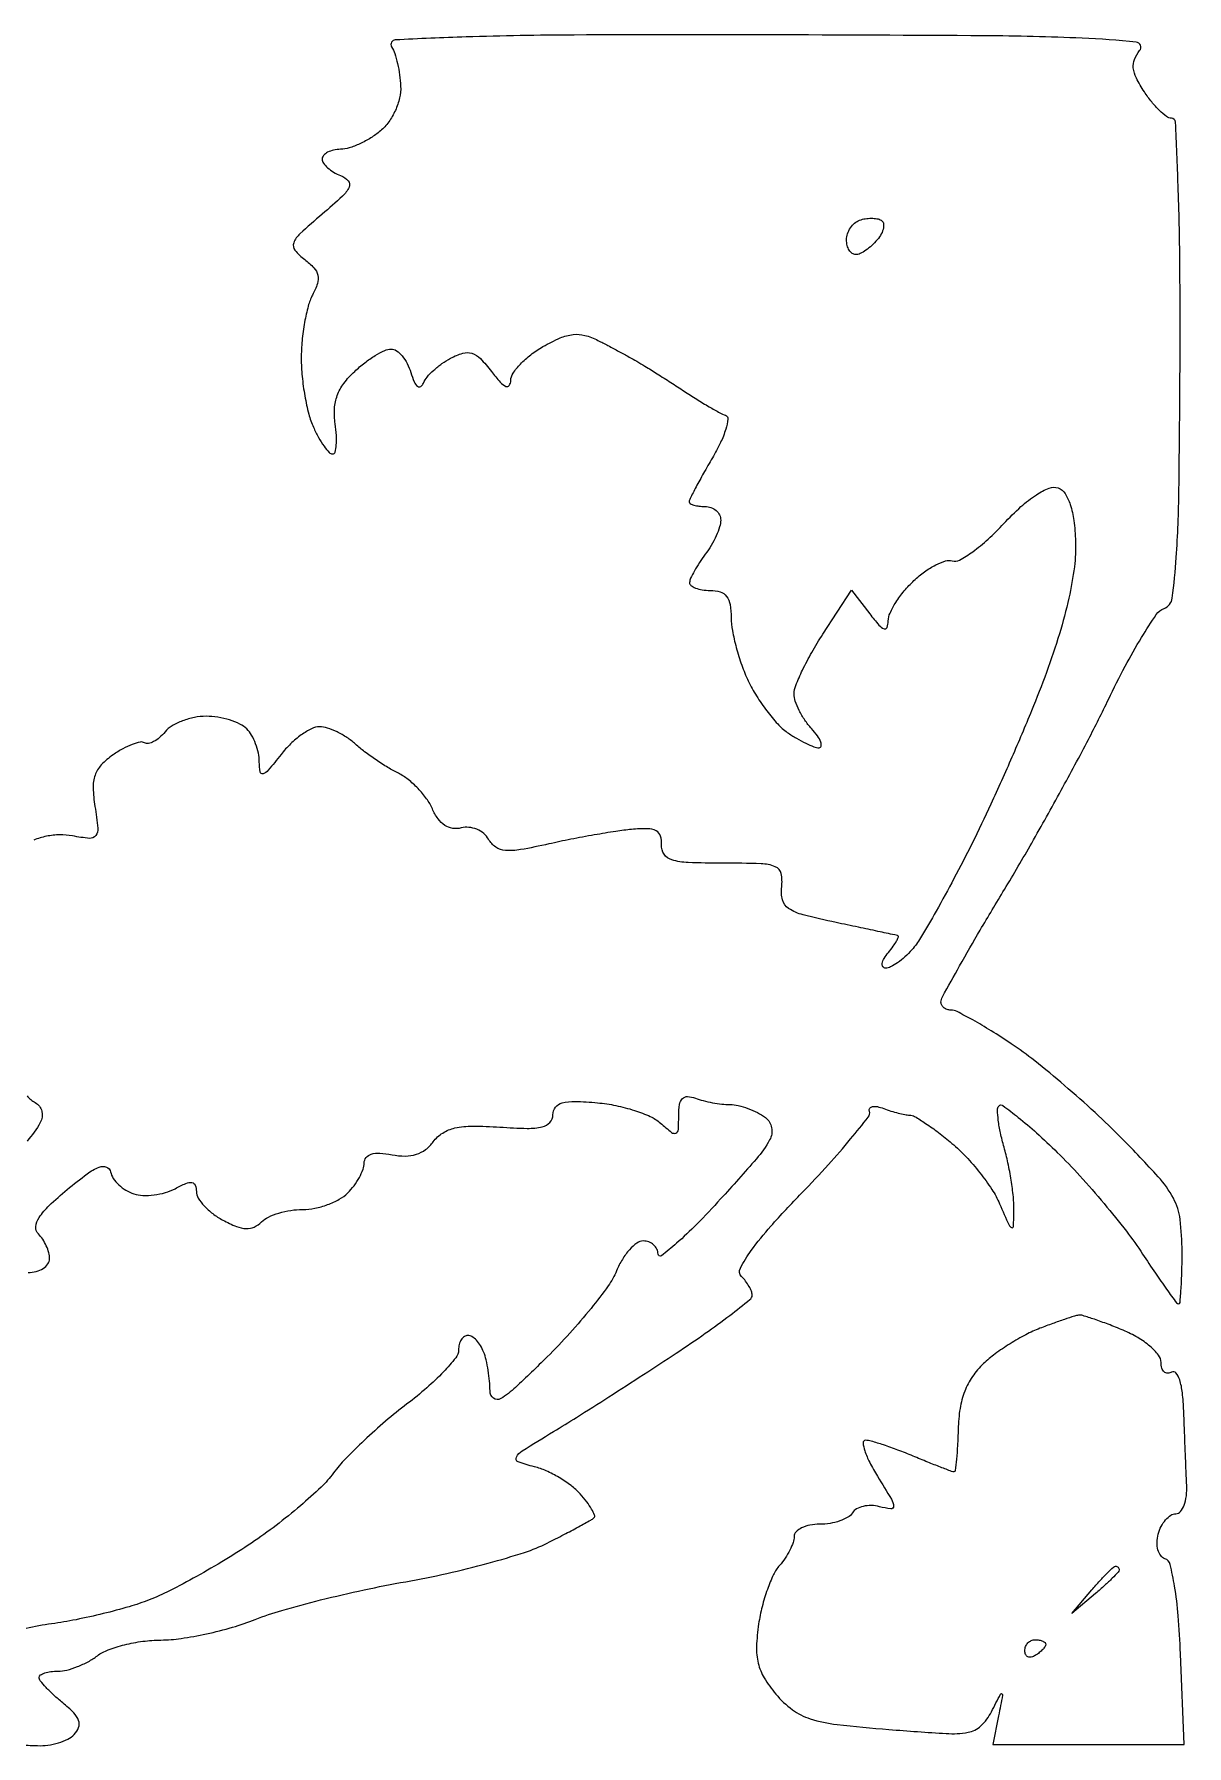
# Model space of a CAD drawing. Extents: x 0 to 102, y 0 to 135.
# Drawn here: x 25.26 to 34.55, y 121.56 to 135.36 of the extents above; entities that cross this region are included whole.
import ezdxf

# ---------------------------------------------------------------- set-up
doc = ezdxf.new("R2010")
doc.units = 0
doc.header["$MEASUREMENT"] = 0

msp = doc.modelspace()

# ---------------------------------------------------------------- linework, layer by layer
for points in [[(25.161543, 121.565356, -0.008475), (25.28275, 121.562091, 0.045789), (25.36602, 121.56606, 0.039231), (25.451754, 121.585013, 0.041067), (25.527319, 121.615026, 0.083765), (25.57885, 121.652385, 0.107985), (25.61398, 121.708267, 0.175935), (25.613857, 121.763655, 0.106832), (25.574457, 121.82603, 0.02732), (25.48575, 121.907016, -0.014595), (25.412842, 121.970254, -0.019992), (25.351315, 122.031567, -0.017164), (25.305097, 122.085032, -0.171273), (25.2954, 122.112511, -0.258323), (25.306018, 122.131691, -0.061193), (25.340353, 122.147745, -0.047916), (25.389805, 122.158772, -0.030916), (25.44843, 122.1624, 0.062488), (25.518835, 122.171233, 0.030896), (25.604748, 122.198887, 0.030083), (25.691579, 122.239059, 0.038541), (25.76568, 122.286609, -0.072614), (25.852915, 122.334559, -0.028728), (25.983964, 122.375123, -0.027693), (26.132783, 122.403337, -0.031076), (26.278168, 122.413509, 0.03473), (26.441071, 122.426103, 0.01712), (26.64549, 122.463476, 0.016899), (26.855942, 122.516957, 0.02362), (27.039568, 122.579829, -0.024542), (27.252441, 122.652278, -0.008457), (27.566577, 122.736536, -0.00838), (27.916612, 122.817896, -0.009618), (28.253499, 122.88352, 0.012018), (28.58512, 122.949772, 0.011378), (28.919321, 123.032966, 0.011408), (29.211584, 123.120037, 0.038635), (29.395599, 123.19559, 0.003011), (29.528877, 123.263768, 0.004238), (29.646845, 123.326289, 0.002519), (29.745398, 123.380238, 0.057285), (29.771631, 123.39898, 0.315047), (29.776599, 123.420625, 0.034968), (29.753065, 123.468764, 0.032579), (29.713377, 123.52807, 0.020171), (29.659655, 123.592473, 0.047077), (29.58736, 123.658637, 0.0284), (29.490777, 123.723344, 0.028283), (29.386551, 123.777201, 0.04365), (29.290767, 123.810347, -0.027235), (29.160082, 123.850824, -0.456931), (29.146011, 123.888347, -0.12896), (29.193912, 123.939258, -0.003848), (29.445043, 124.093801, 0.004513), (29.631628, 124.208965, 0.001694), (29.891087, 124.373591, 0.001678), (30.172435, 124.554779, 0.002037), (30.43485, 124.726544, 0.006747), (30.66993, 124.886387, 0.010451), (30.868028, 125.03129, 0.005063), (31.030195, 125.157816, 0.228378), (31.0482, 125.195179, 0.095604), (31.042351, 125.225489, 0.03468), (31.023192, 125.265091, 0.03286), (30.995646, 125.306624, 0.033534), (30.963068, 125.343892, -0.327679), (30.95271, 125.411471, -0.035644), (31.040467, 125.553816, -0.027081), (31.198615, 125.750234, -0.009376), (31.447021, 126.016462, 0.007688), (31.663537, 126.246949, 0.011924), (31.842442, 126.453027, 0.006258), (31.984877, 126.62968, 0.243939), (31.993994, 126.677729, -0.229272), (31.997731, 126.700926, -0.197166), (32.018702, 126.714396, -0.097095), (32.057984, 126.713926, -0.040238), (32.10916, 126.698879, 0.015315), (32.16694, 126.678714, 0.014411), (32.227025, 126.661674, 0.014544), (32.281123, 126.649666, 0.047371), (32.317628, 126.6462, -0.134625), (32.359067, 126.634837, -0.013177), (32.44766, 126.579091, -0.015923), (32.551142, 126.505241, -0.011958), (32.660322, 126.417744, -0.029545), (32.772509, 126.311419, -0.021268), (32.885083, 126.180611, -0.021586), (32.981807, 126.046526, -0.042767), (33.044202, 125.931294, 0.002457), (33.12047, 125.75852, 0.195484), (33.141474, 125.738393, 0.517376), (33.156137, 125.747936, 0.005838), (33.159889, 125.885359, 0.030027), (33.155368, 125.987061, 0.013318), (33.137801, 126.120294, 0.013127), (33.11165, 126.260827, 0.017269), (33.080047, 126.387355, -0.016371), (33.051309, 126.501538, -0.02329), (33.033893, 126.604698, -0.02065), (33.02724, 126.688327, -0.20883), (33.039696, 126.720096, -0.37107), (33.071712, 126.722494, -0.009502), (33.195323, 126.627568, -0.015714), (33.342633, 126.502146, -0.009505), (33.509385, 126.345, -0.01433), (33.691989, 126.155692, -0.009924), (33.887898, 125.931815, -0.010016), (34.067676, 125.70904, -0.020208), (34.198483, 125.52525, 0.00458), (34.301022, 125.371209, 0.007272), (34.391911, 125.241443, 0.002501), (34.471849, 125.131934, 0.238167), (34.488748, 125.1234, 0.389923), (34.50004, 125.133785, 0.00427), (34.50856, 125.247023, 0.010391), (34.514783, 125.382878, 0.006249), (34.5168, 125.544245, 0.031158), (34.500549, 125.804782, 0.091433), (34.446443, 125.975477, 0.063), (34.323872, 126.148943, 0.009517), (34.03035, 126.457759, 0.011994), (33.814405, 126.666219, 0.009027), (33.567505, 126.885279, 0.009139), (33.327737, 127.082923, 0.020713), (33.137809, 127.221314, 0.008468), (32.976403, 127.325074, 0.011576), (32.827402, 127.412627, 0.008496), (32.701072, 127.480189, 0.119086), (32.651359, 127.4922, -0.077546), (32.620699, 127.496984, -0.090738), (32.594759, 127.510838, -0.101698), (32.577515, 127.531454, -0.126185), (32.571521, 127.55565, -0.125116), (32.583268, 127.60032, -0.001705), (32.722194, 127.848974, -0.0047), (32.887573, 128.136271, -0.003059), (33.083716, 128.4651, 0.006284), (33.303563, 128.839128, 0.004447), (33.541317, 129.264251, 0.004489), (33.761247, 129.674548, 0.009462), (33.922985, 129.997616, -0.010848), (34.057248, 130.263958, -0.015058), (34.189745, 130.49605, -0.011497), (34.308626, 130.680771, -0.15358), (34.37108, 130.730372, 0.274291), (34.437625, 130.814543, 0.017247), (34.470177, 131.142048, 0.012889), (34.491217, 131.683984, 0.00213), (34.500387, 132.729906, 0.003326), (34.498694, 133.519756, 0.006762), (34.484839, 134.140458, 0.002061), (34.464442, 134.650577, 0.401359), (34.430347, 134.6832, -0.162806), (34.391216, 134.696289, -0.031606), (34.333872, 134.745453, -0.030598), (34.271587, 134.813986, -0.024119), (34.212643, 134.895124, -0.027108), (34.147774, 135.006901, -0.089229), (34.123189, 135.088205, -0.123937), (34.132314, 135.157487, -0.078951), (34.173994, 135.227791, 0.600467), (34.145568, 135.29718, 0.014541), (33.709955, 135.328331, 0.009004), (32.921605, 135.347493, 0.001073), (31.175419, 135.354735, 0.001385), (29.612711, 135.353532, 0.006997), (28.740345, 135.338234, 0.005123), (28.168639, 135.314336, 0.570025), (28.139642, 135.25899, -0.060416), (28.164556, 135.205077, -0.021858), (28.186972, 135.123608, -0.021304), (28.203966, 135.03136, -0.023738), (28.212288, 134.941272, -0.067969), (28.203608, 134.846238, -0.049638), (28.169616, 134.745691, -0.049184), (28.115967, 134.652745, -0.062824), (28.048814, 134.580265, -0.03599), (27.971659, 134.524469, -0.030561), (27.883062, 134.476865, -0.0317), (27.796681, 134.443504, -0.071667), (27.72765, 134.432215, 0.048969), (27.670995, 134.425563, 0.068127), (27.62309, 134.408034, 0.087345), (27.590798, 134.382918, 0.185972), (27.5796, 134.353851, 0.154204), (27.590066, 134.320721, 0.055947), (27.62309, 134.283355, 0.048847), (27.671, 134.24786, 0.04117), (27.72765, 134.219953, -0.114195), (27.789335, 134.177495, -0.305536), (27.796799, 134.127264, -0.095827), (27.742707, 134.054099, -0.00967), (27.5796, 133.909954, 0.008937), (27.399792, 133.751517, 0.116204), (27.349848, 133.678397, 0.270542), (27.359628, 133.618008, 0.060621), (27.438237, 133.543186, -0.045409), (27.512215, 133.476931, -0.133565), (27.543744, 133.416971, -0.133221), (27.540602, 133.349203, -0.045076), (27.501687, 133.257495, 0.057418), (27.466547, 133.168661, 0.021265), (27.437216, 133.03716, 0.020744), (27.417108, 132.889619, 0.023496), (27.4104, 132.746942, 0.024603), (27.417586, 132.600988, 0.019141), (27.43924, 132.443533, 0.019512), (27.470855, 132.298041, 0.043663), (27.50858, 132.191481, 0.020227), (27.550295, 132.108945, 0.02845), (27.594477, 132.039297, 0.02791), (27.63559, 131.988248, 0.212356), (27.663127, 131.976, 0.340767), (27.682742, 131.991124, 0.043058), (27.69246, 132.04739, 0.036241), (27.693442, 132.125857, 0.021451), (27.683826, 132.219031, -0.051224), (27.678502, 132.341729, -0.074501), (27.700805, 132.447554, -0.07193), (27.753956, 132.544832, -0.044304), (27.841331, 132.642031, -0.02378), (27.922706, 132.710917, -0.026509), (28.007452, 132.769134, -0.02719), (28.084151, 132.810494, -0.110491), (28.135585, 132.822, -0.156343), (28.17851, 132.808242, -0.063768), (28.22397, 132.766085, -0.054645), (28.264912, 132.704477, -0.045597), (28.294527, 132.63165, 0.026796), (28.321353, 132.557854, 0.120836), (28.348644, 132.521411, 0.333795), (28.373952, 132.520317, 0.14571), (28.396367, 132.548019, -0.078887), (28.425393, 132.595539, -0.031002), (28.478844, 132.650907, -0.029738), (28.545153, 132.704701, -0.032692), (28.615382, 132.748415, -0.052259), (28.713667, 132.788468, -0.150135), (28.786521, 132.787339, -0.121878), (28.855502, 132.744467, -0.029151), (28.944528, 132.641696, 0.016864), (29.015718, 132.555315, 0.102555), (29.061813, 132.520752, 0.371971), (29.088603, 132.52826, 0.142527), (29.101054, 132.5682, -0.14288), (29.119426, 132.626993, -0.043281), (29.178297, 132.700811, -0.039426), (29.262027, 132.776084, -0.034027), (29.360616, 132.841443, -0.026251), (29.49949, 132.911097, -0.075017), (29.60356, 132.939079, -0.092414), (29.698298, 132.932303, -0.055035), (29.804231, 132.891744, -0.002605), (29.884908, 132.849658, -0.00196), (29.973202, 132.802567, -0.001981), (30.055882, 132.75763, -0.004567), (30.1176, 132.723031, -0.008275), (30.183153, 132.684037, -0.002476), (30.281777, 132.622462, -0.002482), (30.391824, 132.552229, -0.002686), (30.4983, 132.482716, 0.006522), (30.601399, 132.416531, 0.007555), (30.701299, 132.356301, 0.006832), (30.787209, 132.30782, 0.043685), (30.832961, 132.287782, -0.354003), (30.852384, 132.257133, -0.045772), (30.835252, 132.175601, -0.037132), (30.792951, 132.067447, -0.021501), (30.727211, 131.944211, 0.004828), (30.655708, 131.820303, 0.007077), (30.595417, 131.709831, 0.003746), (30.546639, 131.615664, 0.118156), (30.5406, 131.590464, 0.272994), (30.549117, 131.576027, 0.054485), (30.577877, 131.564005, 0.043862), (30.618877, 131.555719, 0.027942), (30.6675, 131.553, -0.08597), (30.715958, 131.544606, -0.09388), (30.757123, 131.520473, -0.100309), (30.784656, 131.484509, -0.113848), (30.7944, 131.44227, -0.078188), (30.785932, 131.388449, -0.028056), (30.757913, 131.315827, -0.02702), (30.717729, 131.238326, -0.028807), (30.670191, 131.16732, 0.016032), (30.622441, 131.099794, 0.018737), (30.581677, 131.032701, 0.017988), (30.551681, 130.974018, 0.098864), (30.543291, 130.93965, 0.243125), (30.554574, 130.915344, 0.073912), (30.591093, 130.894838, 0.055348), (30.645187, 130.880825, 0.035742), (30.7098, 130.8762, -0.076735), (30.789709, 130.863864, -0.153323), (30.841574, 130.827567, -0.123233), (30.870266, 130.761673, -0.041385), (30.879, 130.656336, 0.045833), (30.888624, 130.551561, 0.020169), (30.919517, 130.415674, 0.019761), (30.964117, 130.273204, 0.025046), (31.016929, 130.145808, 0.028567), (31.082718, 130.025435, 0.02307), (31.166333, 129.90411, 0.023646), (31.254205, 129.799115, 0.053965), (31.331853, 129.731172, 0.019008), (31.405403, 129.683717, 0.020961), (31.480029, 129.643617, 0.020904), (31.546146, 129.61493, 0.092149), (31.587736, 129.6072, 0.352963), (31.604899, 129.62104, 0.14853), (31.602322, 129.652646, 0.063336), (31.574938, 129.702446, 0.026581), (31.526612, 129.761911, -0.035476), (31.47303, 129.830294, -0.032222), (31.427729, 129.907735, -0.033734), (31.39636, 129.982462, -0.082686), (31.3866, 130.041077, -0.096075), (31.399999, 130.110164, -0.01624), (31.454537, 130.233747, -0.01723), (31.52933, 130.376526, -0.014567), (31.617873, 130.522208), (31.849147, 130.878885), (31.996692, 130.687192, 0.013616), (32.070698, 130.596276, 0.122567), (32.112272, 130.56682, 0.418574), (32.136499, 130.577648, 0.086096), (32.146119, 130.628803, -0.104714), (32.160701, 130.693175, -0.033658), (32.207799, 130.779646, -0.03189), (32.274687, 130.871426, -0.030775), (32.353453, 130.955119, -0.031539), (32.439696, 131.026463, -0.038453), (32.528917, 131.081313, -0.042249), (32.608737, 131.114113, -0.158096), (32.662271, 131.113676, 0.212265), (32.720301, 131.119298, 0.027795), (32.827187, 131.187879, 0.02837), (32.951151, 131.288693, 0.020169), (33.078537, 131.414667, -0.020914), (33.216944, 131.551132, -0.039191), (33.341224, 131.647223, -0.049823), (33.445177, 131.701377, -0.188981), (33.517098, 131.701891, -0.159114), (33.5723, 131.657069, -0.064659), (33.614395, 131.568594, -0.046893), (33.643243, 131.440331, -0.02243), (33.657201, 131.27185, -0.042203), (33.647642, 131.066637, -0.021848), (33.603015, 130.813638, -0.019381), (33.527505, 130.526367, -0.014364), (33.422805, 130.215144, -0.009315), (33.302165, 129.905829, -0.00509), (33.14334, 129.530889, -0.005071), (32.974178, 129.153109, -0.008043), (32.820868, 128.833479, -0.005873), (32.676098, 128.552016, -0.007051), (32.533101, 128.290827, -0.00613), (32.40707, 128.074375, -0.045956), (32.337073, 127.97865, -0.028368), (32.281024, 127.921986, -0.03144), (32.220726, 127.87409, -0.033119), (32.164719, 127.84035, -0.119562), (32.124529, 127.8306, -0.24823), (32.103121, 127.841926, -0.197623), (32.097662, 127.867877, -0.090963), (32.113243, 127.908735, -0.036762), (32.148, 127.9575, 0.016858), (32.18616, 128.00677, 0.031297), (32.213125, 128.049519, 0.03858), (32.22758, 128.081627, 0.441594), (32.221809, 128.092558, 0.010733), (32.198146, 128.098145, 0.00017), (32.062874, 128.126987, 0.000449), (31.905597, 128.160317, 0.000297), (31.725, 128.198308, -0.01082), (31.4594, 128.260044, -0.082856), (31.342628, 128.311542, -0.184014), (31.292732, 128.380531, -0.100424), (31.286168, 128.48625, 0.089585), (31.281837, 128.59305, 0.247876), (31.234582, 128.648566, 0.088136), (31.12004, 128.672243, 0.007006), (30.809118, 128.6766, -0.008966), (30.531311, 128.681582, -0.064228), (30.399135, 128.703475, -0.17352), (30.337068, 128.749307, -0.16917), (30.31735, 128.82465, 0.096983), (30.309251, 128.895285, 0.200024), (30.273965, 128.936978, 0.117413), (30.20299, 128.954335, 0.025097), (30.0753, 128.948701, 0.014378), (29.949485, 128.933142, 0.005436), (29.774627, 128.904446, 0.005379), (29.584993, 128.869098, 0.006535), (29.408132, 128.831749, -0.011088), (29.180051, 128.78575, -0.063424), (29.056967, 128.779571, -0.129739), (28.979441, 128.806521, -0.117536), (28.921881, 128.869031, 0.092229), (28.882877, 128.915892, 0.075021), (28.82686, 128.949696, 0.07439), (28.762877, 128.965672, 0.087806), (28.700749, 128.960754, -0.10241), (28.631904, 128.957307, -0.108295), (28.568864, 128.981745, -0.090755), (28.513673, 129.034898, -0.052533), (28.4679, 129.115171, 0.053449), (28.421677, 129.19589, 0.034226), (28.352407, 129.278923, 0.03421), (28.272386, 129.351799, 0.053058), (28.193533, 129.401709, -0.021559), (28.1096, 129.447713, -0.012927), (28.013892, 129.509106, -0.012934), (27.921654, 129.575244, -0.02191), (27.848471, 129.635861, 0.038139), (27.779072, 129.689647, 0.033149), (27.699066, 129.735117, 0.034579), (27.620805, 129.766502, 0.078227), (27.557929, 129.7764, 0.117175), (27.493904, 129.761187, 0.039003), (27.410904, 129.71092, 0.036323), (27.324417, 129.638792, 0.03415), (27.24734, 129.553491, -0.007211), (27.144035, 129.425987, -0.138302), (27.102307, 129.397404, -0.46519), (27.07839, 129.411908, -0.038733), (27.072, 129.494271, 0.053006), (27.064546, 129.564388, 0.038458), (27.042179, 129.639698, 0.039102), (27.009378, 129.708699, 0.065967), (26.97048, 129.75948, 0.084423), (26.915522, 129.798463, 0.037112), (26.832241, 129.831178, 0.035367), (26.736613, 129.853511, 0.0397), (26.642439, 129.861, 0.049178), (26.54804, 129.851693, 0.041781), (26.451748, 129.823997, 0.043725), (26.367764, 129.783327, 0.085131), (26.311373, 129.735031, -0.041286), (26.266853, 129.689599, -0.056158), (26.219553, 129.657182, -0.069567), (26.17664, 129.641531, -0.193455), (26.145601, 129.646903, 0.193981), (26.109791, 129.653064, 0.038018), (26.045893, 129.634077, 0.035269), (25.970234, 129.598889, 0.026298), (25.892147, 129.550103, 0.049594), (25.797185, 129.46846, 0.106153), (25.746899, 129.386453, 0.093012), (25.731071, 129.283844, 0.03212), (25.745608, 129.133916, -0.013705), (25.769094, 128.958993, -0.191803), (25.7523, 128.898999, -0.2585), (25.70182, 128.876883, -0.024946), (25.564498, 128.896638, 0.053576), (25.462367, 128.905414, 0.044847), (25.354208, 128.893362, 0.045753), (25.252459, 128.862772, 0.06361)], [(25.205875, 125.3772, 0.061286), (25.272459, 125.385392, 0.079795), (25.328851, 125.409507, 0.097577), (25.366601, 125.445234, 0.155838), (25.38, 125.48718, 0.067058), (25.373438, 125.535885, 0.039069), (25.353416, 125.591437, 0.038331), (25.324144, 125.644936, 0.052077), (25.289501, 125.687659, -0.227798), (25.269212, 125.745485, -0.11709), (25.295674, 125.819438, -0.058967), (25.376129, 125.916023, -0.016918), (25.522151, 126.045294, -0.012274), (25.682725, 126.17153, -0.064154), (25.780481, 126.226669, -0.19281), (25.838297, 126.226929, -0.25139), (25.871888, 126.18719, 0.096486), (25.893835, 126.135504, 0.055455), (25.937832, 126.083769, 0.052511), (25.995654, 126.039781, 0.059591), (26.059042, 126.010988, 0.067966), (26.133076, 125.998157, 0.039845), (26.223084, 126.002099, 0.039086), (26.314212, 126.020718, 0.05298), (26.392004, 126.05229, -0.021174), (26.480076, 126.094731, -0.13612), (26.528587, 126.101376, -0.276036), (26.555096, 126.080239, -0.090002), (26.5644, 126.028972, 0.139094), (26.579257, 125.9766, 0.048885), (26.62703, 125.913825, 0.043934), (26.696026, 125.851483, 0.038911), (26.777609, 125.799285, 0.026803), (26.887614, 125.747792, 0.084846), (26.96679, 125.730508, 0.120884), (27.030835, 125.743155, 0.087682), (27.090629, 125.784989, -0.086586), (27.145175, 125.823328, -0.036704), (27.228929, 125.855481, -0.034908), (27.325578, 125.877436, -0.038417), (27.421277, 125.8848, 0.049702), (27.519412, 125.894579, 0.03795), (27.623358, 125.923852, 0.038926), (27.717425, 125.966786, 0.069965), (27.785057, 126.017743, 0.036614), (27.835931, 126.076668, 0.034209), (27.878948, 126.143689, 0.036047), (27.908732, 126.208605, 0.089765), (27.918, 126.259811, -0.172745), (27.933633, 126.303709, -0.151193), (27.974379, 126.330782, -0.087671), (28.043692, 126.338539, -0.03137), (28.142725, 126.325978, 0.047195), (28.249232, 126.315876, 0.076523), (28.338937, 126.329663, 0.085119), (28.413617, 126.368077, 0.073762), (28.475547, 126.430851, -0.095319), (28.551196, 126.501235, -0.08587), (28.650329, 126.54175, -0.055145), (28.792885, 126.556987, -0.016367), (29.012275, 126.548991, 0.011795), (29.23388, 126.538886, 0.062576), (29.354412, 126.551346, 0.14878), (29.416736, 126.587311, 0.190355), (29.440853, 126.648436, -0.16853), (29.461651, 126.708466, -0.161607), (29.515512, 126.743979, -0.073203), (29.618169, 126.755975, -0.015117), (29.80035, 126.745022, -0.028702), (29.948863, 126.72293, -0.026599), (30.097772, 126.683597, -0.027584), (30.226408, 126.634209, -0.075659), (30.30795, 126.581624, 0.013572), (30.398567, 126.505815, 0.270722), (30.432949, 126.500944, 0.288378), (30.452602, 126.528401, 0.014933), (30.456, 126.642139, -0.037842), (30.462714, 126.73072, -0.154075), (30.486265, 126.77861, -0.216307), (30.52742, 126.795142, -0.080754), (30.589819, 126.782151, 0.029047), (30.651639, 126.762462, 0.017209), (30.727249, 126.745884, 0.01719), (30.804088, 126.734503, 0.028176), (30.86975, 126.7308, -0.057297), (30.935818, 126.723204, -0.03135), (31.013999, 126.699736, -0.03081), (31.091419, 126.665543, -0.042576), (31.155634, 126.62505, -0.189566), (31.205423, 126.543552, -0.171273), (31.189079, 126.445718, -0.053154), (31.08207, 126.292936, -0.005683), (30.793365, 125.9694, -0.009214), (30.600485, 125.765798, -0.017989), (30.438133, 125.612097, -0.018597), (30.315895, 125.512259, -0.612108), (30.289061, 125.52525, 0.10878), (30.279269, 125.565599, 0.097573), (30.253202, 125.599936, 0.093173), (30.214869, 125.622973, 0.089064), (30.170164, 125.631, 0.157842), (30.118401, 125.614242, 0.052982), (30.058581, 125.560485, 0.046464), (30.000749, 125.482811, 0.038631), (29.954094, 125.390948, -0.057245), (29.886536, 125.269333, -0.014229), (29.74853, 125.087752, -0.01436), (29.577602, 124.887702, -0.013968), (29.393931, 124.695887, -0.005769), (29.139793, 124.450633, -0.054756), (29.019327, 124.359686, -0.307614), (28.961884, 124.363113, -0.232655), (28.9332, 124.421421, 0.023689), (28.92946, 124.500325, 0.016798), (28.918116, 124.588237, 0.017006), (28.901563, 124.671636, 0.03413), (28.881849, 124.735781, 0.045844), (28.85661, 124.786976, 0.052351), (28.823389, 124.830291, 0.059761), (28.787609, 124.859975, 0.144282), (28.754949, 124.8696, 0.153656), (28.726136, 124.860531, 0.097984), (28.701592, 124.834996, 0.080545), (28.685032, 124.796843, 0.062273), (28.6794, 124.7518, -0.172057), (28.657026, 124.688706, -0.020369), (28.557203, 124.575415, -0.022442), (28.422729, 124.446859, -0.016627), (28.263409, 124.316761, 0.013733), (28.091193, 124.177785, 0.011801), (27.917735, 124.022539, 0.011958), (27.766938, 123.874086, 0.033181), (27.670803, 123.760638, -0.043096), (27.570437, 123.646843, -0.013888), (27.403293, 123.496023, -0.013736), (27.207178, 123.3378, -0.014979), (27.008144, 123.195276, -0.011619), (26.797261, 123.060628, -0.009454), (26.56547, 122.92603, -0.009579), (26.347175, 122.810144, -0.024472), (26.1837, 122.737152, -0.02191), (26.022098, 122.682305, -0.010861), (25.81291, 122.626284, -0.010758), (25.593123, 122.577498, -0.015495), (25.396637, 122.544593, 0.024459), (25.190546, 122.506272, 0.035846)], [(25.198166, 126.801276, 0.090809), (25.264385, 126.746475, -0.209914), (25.317433, 126.676225, -0.188699), (25.304632, 126.585428, -0.052988), (25.198787, 126.436836, -0.005512)]]:
    msp.add_lwpolyline(points, format="xyb")
for points in [[(32.088658, 133.860552, -0.208543), (32.106615, 133.836563, -0.107532), (32.10727, 133.798357, -0.076199), (32.09013, 133.751287, -0.04789), (32.057149, 133.702768, -0.033484), (32.013762, 133.657089, -0.035275), (31.965375, 133.618464, -0.037707), (31.919169, 133.59153, -0.113581), (31.883841, 133.5834, -0.158644), (31.855525, 133.592616, -0.097019), (31.831408, 133.618606, -0.078833), (31.815125, 133.657417, -0.060051), (31.8096, 133.70325, -0.080815), (31.817515, 133.751901, -0.067076), (31.840664, 133.799037, -0.068301), (31.874927, 133.837566, -0.091036), (31.91535, 133.861034, -0.04651), (31.960804, 133.872711, -0.040343), (32.009881, 133.87654, -0.042356), (32.055173, 133.872569, -0.086447)], [(33.681618, 125.032364, 0.047244), (33.648425, 125.025115, 0.004314), (33.568022, 124.998645, 0.005552), (33.472567, 124.965118, 0.004319), (33.369498, 124.926614, 0.029893), (33.256078, 124.875156, 0.018424), (33.129042, 124.801991, 0.018455), (33.008363, 124.720086, 0.031251), (32.914631, 124.641828, 0.053024), (32.825299, 124.537198, 0.05784), (32.762987, 124.419012, 0.052532), (32.725337, 124.280098, 0.033385), (32.709766, 124.113078, -0.006905), (32.704495, 123.981457, -0.01144), (32.695977, 123.870638, -0.005152), (32.685868, 123.779022, -0.379431), (32.675465, 123.7698, -0.090532), (32.657403, 123.773097, -0.001743), (32.568381, 123.807077, -0.004152), (32.464672, 123.84807, -0.002763), (32.346451, 123.8967, 0.008711), (32.224216, 123.94529, 0.010613), (32.10811, 123.986323, 0.009268), (32.009562, 124.016802, 0.07047), (31.961568, 124.0236, 0.441756), (31.943, 124.003217, 0.058045), (31.956675, 123.938763, 0.037927), (31.996138, 123.845647, 0.019228), (32.058892, 123.734795, -0.004432), (32.171964, 123.548161, -0.117841), (32.189127, 123.49292, -0.466202), (32.166868, 123.471553, -0.037076), (32.075339, 123.488365, 0.057756), (32.009142, 123.49772, 0.062037), (31.944199, 123.491276, 0.069834), (31.890205, 123.470814, 0.129599), (31.856455, 123.43877, -0.123552), (31.820122, 123.403443, -0.047413), (31.75565, 123.373816, -0.043257), (31.676322, 123.3536, -0.04079), (31.593107, 123.3468, 0.046019), (31.514065, 123.33951, 0.065955), (31.447261, 123.317693, 0.086016), (31.402165, 123.285566, 0.19756), (31.3866, 123.247711, -0.085103), (31.378487, 123.200392, -0.032195), (31.352029, 123.138497, -0.030752), (31.31395, 123.07348, -0.032765), (31.26891, 123.015061, 0.070804), (31.220147, 122.940785, 0.024179), (31.170874, 122.821329, 0.023477), (31.128533, 122.682452, 0.025008), (31.100434, 122.5431, 0.027928), (31.083336, 122.360025, 0.069619), (31.096957, 122.226597, 0.075809), (31.145636, 122.108869, 0.038083), (31.239274, 121.977576, 0.059359), (31.37224, 121.852068, 0.083959), (31.517071, 121.778416, 0.047611), (31.733058, 121.732882, 0.008123), (32.151664, 121.692411, 0.004772), (32.613441, 121.65976, 0.058012), (32.790407, 121.669476, 0.149272), (32.893243, 121.721338, 0.082585), (32.978272, 121.834935, -0.001254), (33.052353, 121.977138, -0.420449), (33.063088, 121.980365, -0.324825), (33.068611, 121.968594, -0.001082), (33.036447, 121.80285), (32.990776, 121.5702), (33.76247, 121.5702), (34.534163, 121.5702), (34.504048, 122.303495, 0.010065), (34.485326, 122.609147, 0.020654), (34.455989, 122.847228, 0.01894), (34.420105, 123.022639, 0.257843), (34.377447, 123.068951, -0.158993), (34.343894, 123.093782, -0.088861), (34.32199, 123.140176, -0.072951), (34.314803, 123.200706, -0.057144), (34.324148, 123.266256, -0.052686), (34.347999, 123.32942, -0.060986), (34.383656, 123.382889, -0.070766), (34.425109, 123.419212, -0.145574), (34.466085, 123.4314, 0.223408), (34.503031, 123.448776, 0.082731), (34.532655, 123.499741, 0.061515), (34.550947, 123.574961, 0.04054), (34.554034, 123.66405, -0.001107), (34.548973, 123.778551, -0.000442), (34.542524, 123.935444, -0.000438), (34.535868, 124.104634, -0.000552), (34.530017, 124.261243, 0.019071), (34.51916, 124.406941, 0.047801), (34.497165, 124.511132, 0.092785), (34.467242, 124.56742, 0.379465), (34.4322, 124.5735, -0.137517), (34.400077, 124.564254, -0.190965), (34.372451, 124.574983, -0.139926), (34.353805, 124.605746, -0.066816), (34.3476, 124.651972, 0.170919), (34.326811, 124.711009, 0.048125), (34.257586, 124.78193, 0.042547), (34.15846, 124.85214, 0.033875), (34.041168, 124.910765, 0.00737), (33.919922, 124.959338, 0.010044), (33.809147, 124.999299, 0.007227), (33.715953, 125.029324, 0.104831)], [(33.980012, 123.0084, -0.099038), (33.991151, 123.006172, -0.097945), (34.000626, 122.999826, -0.097945), (34.006972, 122.990351, -0.099038), (34.0092, 122.979212, -0.191119), (34.002264, 122.96173, -0.007508), (33.953285, 122.911257, -0.012381), (33.891789, 122.852733, -0.008332), (33.81885, 122.788862), (33.6285, 122.6277), (33.789662, 122.81805, -0.008332), (33.853533, 122.890989, -0.012381), (33.912057, 122.952485, -0.007508), (33.96253, 123.001464, -0.191119)], [(33.3324, 122.4162, -0.042167), (33.364789, 122.413464, -0.061769), (33.392149, 122.405241, -0.081139), (33.410701, 122.393159, -0.210953), (33.417, 122.378893, -0.151918), (33.411455, 122.361065, -0.038439), (33.392149, 122.337186, -0.035638), (33.364783, 122.312057, -0.029505), (33.3324, 122.2893, -0.082592), (33.300074, 122.276059, -0.161196), (33.272651, 122.278691, -0.182303), (33.254423, 122.296579, -0.108972), (33.2478, 122.326607, -0.093332), (33.25424, 122.360807, -0.09642), (33.272651, 122.389882, -0.099167), (33.30012, 122.409342, -0.105053)]]:
    msp.add_lwpolyline(points, format="xyb", close=True)

doc.saveas('drawing.dxf')
